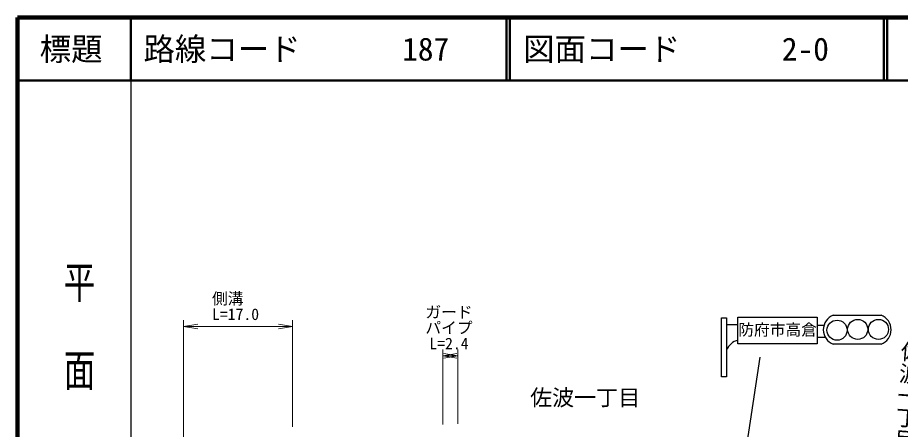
# Model space of a CAD drawing. Units: millimetres, scale not verified. Extents: x 40000 to 680000, y 20000 to 380000.
# Drawn here: x 40000 to 180363, y 314472 to 380000 of the extents above; entities that cross this region are included whole.
import ezdxf
from ezdxf.enums import TextEntityAlignment as Align

# ---------------------------------------------------------------- set-up
doc = ezdxf.new("R2010")
doc.units = ezdxf.units.MM
doc.header["$LTSCALE"] = 1000
doc.layers.add('M-BMK-HTXT', color=7, linetype='Continuous')
doc.layers.add('M-TTL-TXT', color=7, linetype='Continuous')
for name, color, linetype, lineweight in [('M-STR-HTXT', 7, 'Continuous', 13), ('M-STR-STRC', 7, 'Continuous', 13), ('M-TTL', 2, 'Continuous', 140), ('M-TTL-BAND', 7, 'Continuous', 25), ('M-TTL-LINE', 7, 'Continuous', 50)]:
    doc.layers.add(name, color=color, linetype=linetype, lineweight=lineweight)
doc.styles.add('@ＭＳ ゴシック', font='')
doc.styles.add('ＭＳ ゴシック', font='')
doc.styles.get('@ＭＳ ゴシック').set_extended_font_data('@MS Gothic')
doc.styles.get('ＭＳ ゴシック').set_extended_font_data('MS Gothic')

# ---------------------------------------------------------------- blocks, each defined once
blk = doc.blocks.new('open_arrow')
at = {"color": 0, "linetype": 'Continuous', "lineweight": -2}
blk.add_lwpolyline([(7.5, 1.25), (0, 0), (7.5, -1.25)], dxfattribs=at)

msp = doc.modelspace()

# ---------------------------------------------------------------- linework, layer by layer
at = {"layer": 'M-STR-HTXT'}
for p, q in [((66376, 310713), (66376, 331827)), ((83716, 314897), (83716, 331827)), ((66376, 330827), (83716, 330827)), ((107604, 315239), (107604, 327173)), ((110002, 315336), (110002, 327173)), ((107604, 326173), (110002, 326173))]:
    msp.add_line(p, q, dxfattribs=at)
at = {"layer": 'M-STR-STRC', "lineweight": 25}
for p, q in [((151900, 332201), (152719, 332201)), ((151900, 322856), (151900, 332201)), ((152719, 332201), (152719, 322856)), ((154543, 328062), (154543, 332333)), ((154543, 332333), (167147, 332333)), ((167147, 332333), (167147, 328062)), ((169697, 332638), (177307, 332638)), ((152719, 331175), (154543, 331175)), ((167147, 331071), (168229, 331071)), ((167147, 329146), (168411, 329146)), ((167147, 328062), (154543, 328062)), ((177307, 328009), (169697, 328009)), ((153793, 297327), (158068, 325972)), ((152719, 322856), (151900, 322856))]:
    msp.add_line(p, q, dxfattribs=at)
for centre in [(170297, 330255), (173585, 330381), (176876, 330383)]:
    msp.add_circle(centre, 1600, dxfattribs=at)
for centre, radius, start, end in [((170597, 330324), 2483, 111.2445, 248.7555), ((176407, 330324), 2483, 291.2445, 68.7555), ((155276, 326011), 2775, 105.31211, 157.13777)]:
    msp.add_arc(centre, radius, start, end, dxfattribs=at)
at = {"layer": 'M-TTL'}
for p, q in [((40000, 380000), (40000, 20000)), ((680000, 380000), (40000, 380000))]:
    msp.add_line(p, q, dxfattribs=at)
at = {"layer": 'M-TTL-BAND'}
msp.add_line((58000, 370000), (58000, 20000), dxfattribs=at)
at = {"layer": 'M-TTL-LINE'}
for p, q in [((58000, 380000), (58000, 370000)), ((117750, 380000), (117750, 370000)), ((118250, 380000), (118250, 370000)), ((177750, 380000), (177750, 370000)), ((178250, 380000), (178250, 370000)), ((40000, 370000), (680000, 370000))]:
    msp.add_line(p, q, dxfattribs=at)

# ---------------------------------------------------------------- block references
at = {"layer": 'M-STR-HTXT', "xscale": 300, "yscale": 300}
for p in [(66376, 330827), (107604, 326173)]:
    msp.add_blockref('open_arrow', p, dxfattribs=at)
at = {"layer": 'M-STR-HTXT', "xscale": 300, "yscale": 300, "rotation": 180}
for p in [(83716, 330827), (110002, 326173)]:
    msp.add_blockref('open_arrow', p, dxfattribs=at)

# ---------------------------------------------------------------- texts
at = {"layer": 'M-BMK-HTXT', "style": '@ＭＳ ゴシック'}
msp.add_text('佐波一丁目', height=2566, rotation=265.751, dxfattribs=at).set_placement((178916, 311266), align=Align.BOTTOM_RIGHT)
at = {"layer": 'M-BMK-HTXT', "style": 'ＭＳ ゴシック'}
msp.add_text('佐波一丁目', height=2566, dxfattribs=at).set_placement((121488, 317481), align=Align.BOTTOM_LEFT)
at = {"layer": 'M-STR-HTXT', "style": 'ＭＳ ゴシック'}
for s, p in [('側溝\u3000', (74650, 333827)), ('ガード', (108591, 331673)), ('L=17.0', (74650, 331327)), ('パイプ', (108591, 329173)), ('L=2.4', (108591, 326673))]:
    msp.add_text(s, height=1833, dxfattribs=at).set_placement(p, align=Align.BOTTOM_CENTER)
at = {"layer": 'M-STR-STRC', "style": 'ＭＳ ゴシック'}
msp.add_text('防府市高倉', height=1833, dxfattribs=at).set_placement((154594, 328869), align=Align.BOTTOM_LEFT)
at = {"layer": 'M-TTL-BAND', "style": '@ＭＳ ゴシック', "width": 1.4}
msp.add_text('平  面  図', height=3666, rotation=270, dxfattribs=at).set_placement((49777, 306475), align=Align.MIDDLE_RIGHT)
at = {"layer": 'M-TTL-TXT', "style": 'ＭＳ ゴシック'}
msp.add_text('標題', height=3666, dxfattribs=at).set_placement((48500, 375000), align=Align.MIDDLE_CENTER)
for s, p in [('路線コード', (60000, 375000)), ('187', (101142, 375000)), ('図面コード', (120380, 375000)), ('2-0', (161521, 375000))]:
    msp.add_text(s, height=3666, dxfattribs=at).set_placement(p, align=Align.MIDDLE_LEFT)

doc.saveas('drawing.dxf')
